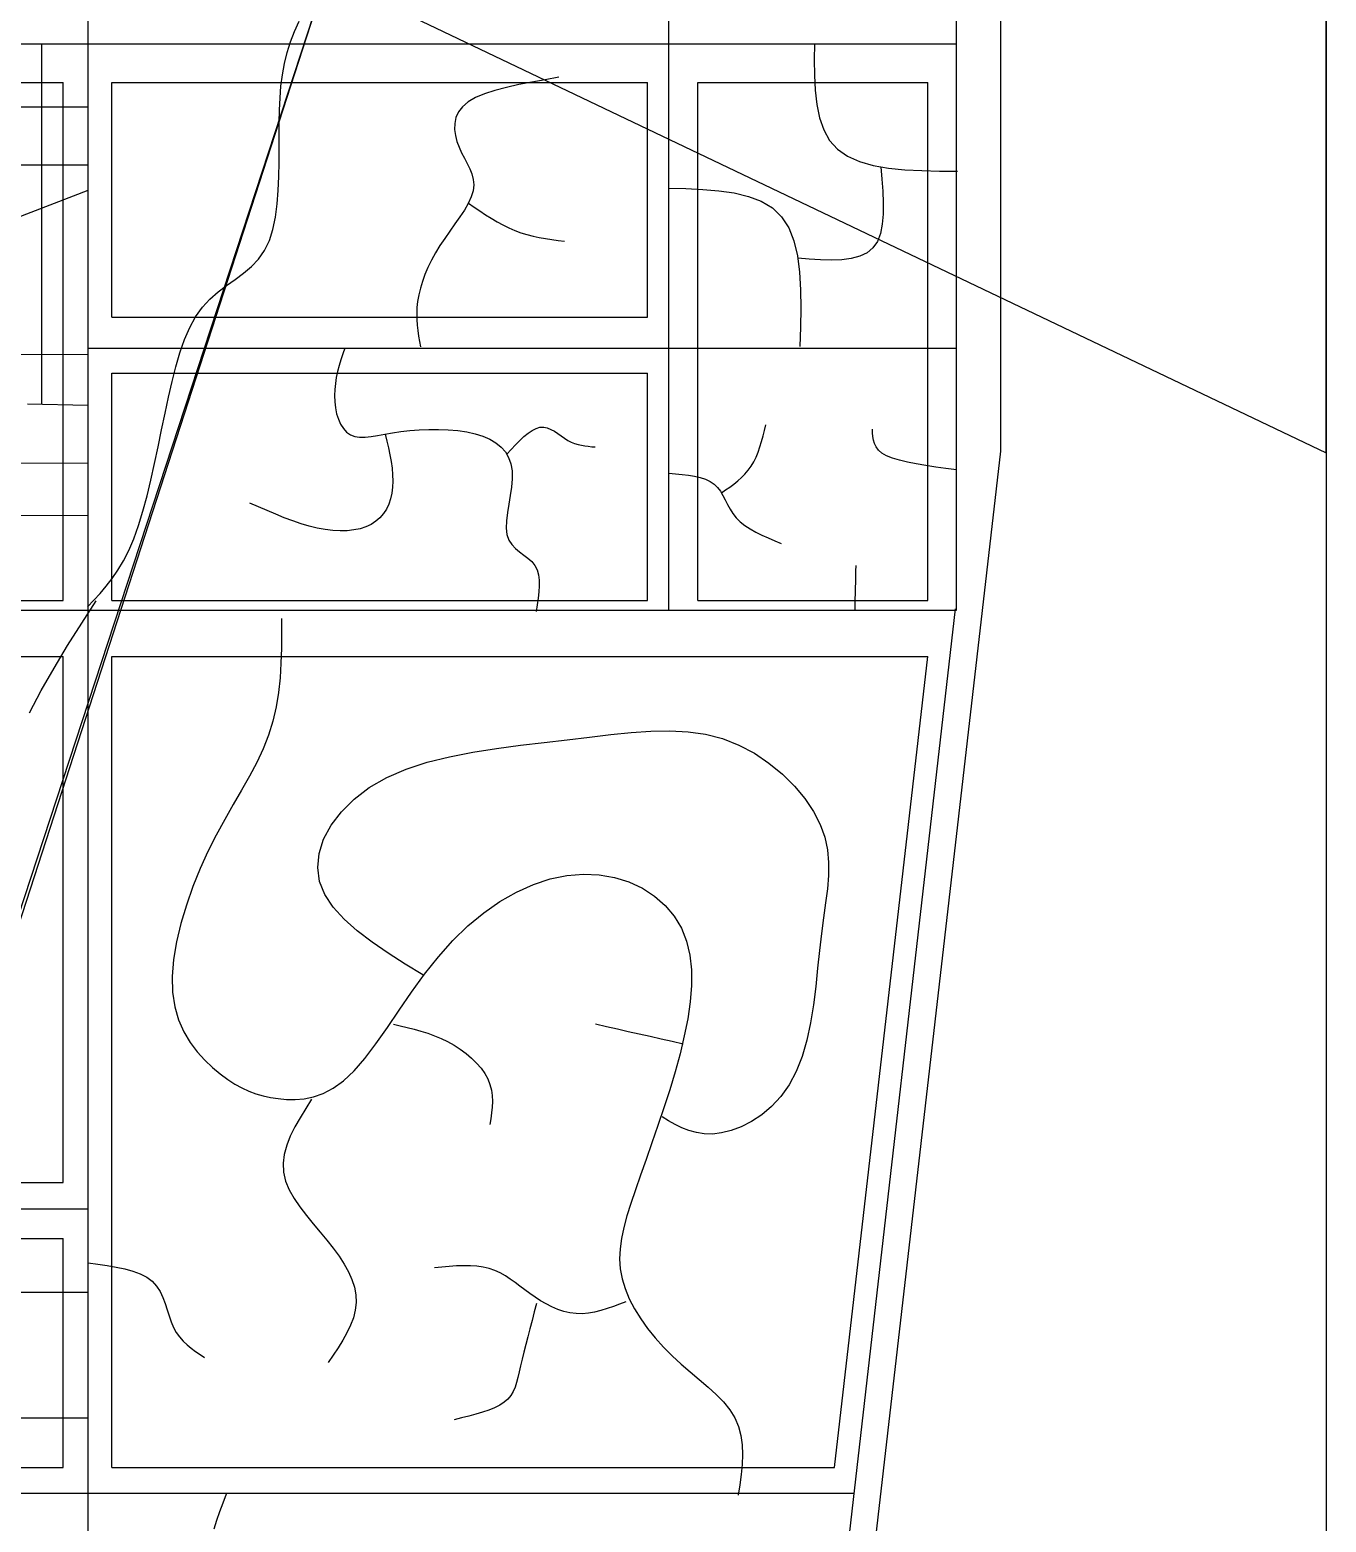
# Model space of a CAD drawing. Extents: x -15732 to 10897, y -24868 to 16165.
# Drawn here: x 7978 to 10897, y -6113 to -2754 of the extents above; entities that cross this region are included whole.
import ezdxf

# ---------------------------------------------------------------- set-up
doc = ezdxf.new("R2010")
doc.units = 0
doc.header["$MEASUREMENT"] = 0
for name, color, linetype in [('COASTLINE', 7, 'CONTINUOUS'), ('REGIONAL_MAP', 7, 'CONTINUOUS'), ('STREETS-SPRAWL', 7, 'CONTINUOUS'), ('STREETS-SPRAWL-12M', 7, 'CONTINUOUS'), ('STREETS-SPRAWL-20M', 7, 'CONTINUOUS'), ('SUBURBS', 7, 'CONTINUOUS')]:
    doc.layers.add(name, color=color, linetype=linetype)

msp = doc.modelspace()

# ---------------------------------------------------------------- linework, layer by layer
at = {"layer": 'COASTLINE', "color": 7, "linetype": 'CONTINUOUS'}
msp.add_line((10897.1, 16165.5), (10897.1, -24373.8), dxfattribs=at)
at = {"layer": 'REGIONAL_MAP', "color": 8, "linetype": 'CONTINUOUS'}
msp.add_lwpolyline([(-15732, 16165.5), (10897.1, 16165.5), (10897.1, -24373.8), (-15732, -24373.8)], close=True, dxfattribs=at)
at = {"layer": 'STREETS-SPRAWL', "color": 7, "linetype": 'CONTINUOUS'}
for p, q in [((10164.5, -3701.6), (10164.5, 6173.2)), ((6235.3, -2871.9), (8053, -2871.9)), ((8053, -4038), (8053, -2871.9)), ((8163.1, -3400), (8163.1, -2871.9)), ((8163.1, -2871.9), (9368.6, -2871.9)), ((9368.6, -3400), (9368.6, -2871.9)), ((9482.3, -4038), (9482.3, -2871.9)), ((9482.3, -2871.9), (10000.2, -2871.9)), ((10000.2, -4038), (10000.2, -2871.9)), ((8163.1, -3400), (9368.6, -3400)), ((8163.1, -4038), (8163.1, -3526.4)), ((8163.1, -3526.4), (9368.6, -3526.4)), ((9368.6, -4038), (9368.6, -3526.4)), ((9376.8, -10537.5), (10164.5, -3701.6)), ((6235.3, -4038), (8053, -4038)), ((8163.1, -4038), (9368.6, -4038)), ((9482.3, -4038), (10000.2, -4038)), ((5568.1, -4164.3), (8053, -4164.3)), ((8053, -5348), (8053, -4164.3)), ((8163.1, -5989.7), (8163.1, -4164.3)), ((8163.1, -4164.3), (10000.2, -4164.3)), ((9789.9, -5989.7), (10000.2, -4164.3)), ((5438, -5348), (8053, -5348)), ((6192.7, -5474.3), (8053, -5474.3)), ((8053, -5989.7), (8053, -5474.3)), ((6192.7, -5989.7), (8053, -5989.7)), ((8163.1, -5989.7), (9789.9, -5989.7))]:
    msp.add_line(p, q, dxfattribs=at)
at = {"layer": 'STREETS-SPRAWL-12M', "color": 253, "linetype": 'CONTINUOUS'}
for p, q in [((8573.9, -2757.1), (8584.3, -2734.1)), ((8004.1, -2785.3), (8004.1, -3596.1)), ((8557.3, -2804.8), (8564.9, -2780.7)), ((8564.9, -2780.7), (8573.9, -2757.1)), ((9744.8, -2785.3), (9744.6, -2820.7)), ((8551.4, -2829.4), (8557.3, -2804.8)), ((9744.6, -2820.7), (9745, -2855.5)), ((8543.7, -2880.4), (8546.9, -2854.6)), ((8546.9, -2854.6), (8551.4, -2829.4)), ((8541.6, -2906.9), (8543.7, -2880.4)), ((9051.2, -2883.1), (9025.4, -2889.9)), ((9079, -2876.9), (9051.2, -2883.1)), ((9108.4, -2871.1), (9079, -2876.9)), ((9138.7, -2865.7), (9108.4, -2871.1)), ((9169.6, -2860.4), (9138.7, -2865.7)), ((9745, -2855.5), (9746.6, -2889.3)), ((8540.3, -2934.2), (8541.6, -2906.9)), ((8965.3, -2915.7), (8952.6, -2926.5)), ((8981.9, -2906.1), (8965.3, -2915.7)), ((9002.1, -2897.5), (8981.9, -2906.1)), ((9025.4, -2889.9), (9002.1, -2897.5)), ((9746.6, -2889.3), (9750.2, -2921.4)), ((9750.2, -2921.4), (9756.4, -2951.3)), ((7334.6, -2927), (8109.9, -2927.2)), ((8539.6, -2962.3), (8540.3, -2934.2)), ((8937.7, -2950.9), (8934.9, -2964)), ((8943.5, -2938.3), (8937.7, -2950.9)), ((8952.6, -2926.5), (8943.5, -2938.3)), ((9756.4, -2951.3), (9765.8, -2978.4)), ((8539.4, -2991.3), (8539.6, -2962.3)), ((8934.9, -2964), (8934.5, -2977.5)), ((8934.5, -2977.5), (8936.3, -2991.1)), ((9765.8, -2978.4), (9779, -3002.3)), ((8539.3, -3052.1), (8539.4, -3021.2)), ((8539.4, -3021.2), (8539.4, -2991.3)), ((8936.3, -2991.1), (8939.8, -3004.5)), ((8939.8, -3004.5), (8944.7, -3017.6)), ((8944.7, -3017.6), (8950.5, -3030.2)), ((9779, -3002.3), (9796.7, -3022.3)), ((9796.7, -3022.3), (9819.3, -3038.1)), ((8538.9, -3083.5), (8539.3, -3052.1)), ((8950.5, -3030.2), (8956.8, -3042.4)), ((8956.8, -3042.4), (8963, -3054.3)), ((8963, -3054.3), (8968.8, -3066.1)), ((9819.3, -3038.1), (9846.4, -3050.1)), ((9846.4, -3050.1), (9877.3, -3058.8)), ((7335.2, -3057.6), (8109.9, -3057.6)), ((8537.6, -3114.8), (8538.9, -3083.5)), ((8968.8, -3066.1), (8973.5, -3078)), ((8973.5, -3078), (8976.6, -3090.2)), ((8976.6, -3090.2), (8977.8, -3102.7)), ((9877.3, -3058.8), (9911.5, -3064.7)), ((9894, -3062), (9896.5, -3089.7)), ((9896.5, -3089.7), (9898.6, -3116.9)), ((9911.5, -3064.7), (9948.2, -3068.4)), ((9948.2, -3068.4), (9986.8, -3070.5)), ((9986.8, -3070.5), (10026.7, -3071.5)), ((10026.7, -3071.5), (10067.3, -3072)), ((6785.1, -3623.7), (8109.9, -3114.1)), ((8535.3, -3145.5), (8537.6, -3114.8)), ((8976.4, -3115.9), (8972.2, -3129.7)), ((8977.8, -3102.7), (8976.4, -3115.9)), ((9417.3, -3109.9), (9455.5, -3110.9)), ((9455.5, -3110.9), (9493.2, -3112.6)), ((9493.2, -3112.6), (9529.5, -3115.7)), ((9529.5, -3115.7), (9564.1, -3120.7)), ((9564.1, -3120.7), (9596.1, -3128.4)), ((9898.6, -3116.9), (9899.7, -3143.2)), ((8531.4, -3174.9), (8535.3, -3145.5)), ((8965.5, -3144.1), (8956.8, -3159.1)), ((8972.2, -3129.7), (8965.5, -3144.1)), ((8965.8, -3143.5), (8978.6, -3152.4)), ((8978.6, -3152.4), (8991.4, -3161.1)), ((9596.1, -3128.4), (9625, -3139.5)), ((9625, -3139.5), (9650.2, -3154.5)), ((9650.2, -3154.5), (9671, -3174.2)), ((9899.7, -3143.2), (9899.5, -3168.1)), ((8525.6, -3202.6), (8531.4, -3174.9)), ((8935.5, -3190.5), (8923.9, -3206.6)), ((8946.6, -3174.6), (8935.5, -3190.5)), ((8956.8, -3159.1), (8946.6, -3174.6)), ((8991.4, -3161.1), (9004.3, -3169.6)), ((9004.3, -3169.6), (9017.2, -3177.8)), ((9017.2, -3177.8), (9030.2, -3185.6)), ((9030.2, -3185.6), (9043.3, -3192.8)), ((9671, -3174.2), (9687, -3199.1)), ((9899.5, -3168.1), (9897.6, -3191.1)), ((8517.6, -3228), (8525.6, -3202.6)), ((8912.3, -3222.9), (8901.3, -3239.3)), ((8923.9, -3206.6), (8912.3, -3222.9)), ((9043.3, -3192.8), (9056.6, -3199.4)), ((9056.6, -3199.4), (9070, -3205.1)), ((9070, -3205.1), (9083.6, -3210.1)), ((9083.6, -3210.1), (9097.4, -3214.3)), ((9097.4, -3214.3), (9111.2, -3217.8)), ((9111.2, -3217.8), (9125.3, -3220.8)), ((9125.3, -3220.8), (9139.4, -3223.3)), ((9139.4, -3223.3), (9153.5, -3225.5)), ((9687, -3199.1), (9698.6, -3228.6)), ((9893.4, -3211.8), (9886.6, -3229.7)), ((9897.6, -3191.1), (9893.4, -3211.8)), ((8493.2, -3269.8), (8506.9, -3250.5)), ((8506.9, -3250.5), (8517.6, -3228)), ((8891.3, -3255.6), (8882.4, -3272)), ((8901.3, -3239.3), (8891.3, -3255.6)), ((9153.5, -3225.5), (9167.7, -3227.5)), ((9167.7, -3227.5), (9182, -3229.3)), ((9698.6, -3228.6), (9706.6, -3262.2)), ((9863.3, -3255.5), (9846.8, -3263.3)), ((9876.6, -3244.4), (9863.3, -3255.5)), ((9886.6, -3229.7), (9876.6, -3244.4)), ((8459.5, -3301.3), (8477.2, -3286.4)), ((8477.2, -3286.4), (8493.2, -3269.8)), ((8874.6, -3288.2), (8867.8, -3304.1)), ((8882.4, -3272), (8874.6, -3288.2)), ((9706.6, -3262.2), (9711.4, -3299)), ((9733.3, -3269.7), (9707.5, -3267.7)), ((9758.7, -3271.2), (9733.3, -3269.7)), ((9783.1, -3271.8), (9758.7, -3271.2)), ((9806.3, -3271), (9783.1, -3271.8)), ((9827.6, -3268.3), (9806.3, -3271)), ((9846.8, -3263.3), (9827.6, -3268.3)), ((8421.2, -3329), (8440.6, -3315.2)), ((8440.6, -3315.2), (8459.5, -3301.3)), ((8862.2, -3319.9), (8857.5, -3335.2)), ((8867.8, -3304.1), (8862.2, -3319.9)), ((9711.4, -3299), (9713.7, -3338.6)), ((8383.5, -3359.5), (8402, -3343.5)), ((8402, -3343.5), (8421.2, -3329)), ((8853.9, -3350.2), (8851.4, -3364.7)), ((8857.5, -3335.2), (8853.9, -3350.2)), ((9713.7, -3338.6), (9714.1, -3380.1)), ((8351.5, -3399.4), (8366.6, -3378)), ((8366.6, -3378), (8383.5, -3359.5)), ((8849.9, -3378.7), (8849.3, -3392.2)), ((8849.3, -3392.2), (8849.5, -3405.3)), ((8851.4, -3364.7), (8849.9, -3378.7)), ((9714.1, -3380.1), (9713.3, -3423)), ((8326.7, -3450.8), (8338.3, -3423.8)), ((8338.3, -3423.8), (8351.5, -3399.4)), ((8849.5, -3405.3), (8850.3, -3418.1)), ((8850.3, -3418.1), (8851.7, -3430.5)), ((9713.3, -3423), (9711.9, -3466.6)), ((8316.3, -3480.3), (8326.7, -3450.8)), ((8851.7, -3430.5), (8853.4, -3442.8)), ((8853.4, -3442.8), (8855.4, -3455)), ((8855.4, -3455), (8857.6, -3467.1)), ((7484.2, -3484), (8109.9, -3483.9)), ((8307, -3511.9), (8316.3, -3480.3)), ((8682.9, -3482.9), (8678.7, -3496.1)), ((8687.2, -3469.8), (8682.9, -3482.9)), ((8298.5, -3545.3), (8307, -3511.9)), ((8671.3, -3522.5), (8668.3, -3535.9)), ((8674.8, -3509.3), (8671.3, -3522.5)), ((8678.7, -3496.1), (8674.8, -3509.3)), ((8290.5, -3580.3), (8298.5, -3545.3)), ((8666.1, -3549.3), (8664.6, -3562.9)), ((8668.3, -3535.9), (8666.1, -3549.3)), ((8282.7, -3616.6), (8290.5, -3580.3)), ((8664.6, -3562.9), (8664.1, -3576.7)), ((8664.1, -3576.7), (8664.6, -3590.5)), ((8664.6, -3590.5), (8666.3, -3604.3)), ((7972.6, -3595.5), (8109.1, -3598.5)), ((8275, -3654), (8282.7, -3616.6)), ((8666.3, -3604.3), (8669, -3617.5)), ((8669, -3617.5), (8672.9, -3629.9)), ((8267.2, -3691.8), (8275, -3654)), ((8672.9, -3629.9), (8677.9, -3641.3)), ((8677.9, -3641.3), (8684.1, -3651.1)), ((8684.1, -3651.1), (8691.4, -3659.2)), ((8691.4, -3659.2), (8700, -3665.2)), ((8777.2, -3663.6), (8794.7, -3660.6)), ((8794.7, -3660.6), (8813.5, -3657.7)), ((8813.5, -3657.7), (8833.6, -3655.4)), ((8833.6, -3655.4), (8854.7, -3653.7)), ((8854.7, -3653.7), (8876.5, -3652.8)), ((8876.5, -3652.8), (8898.5, -3652.8)), ((8898.5, -3652.8), (8920.3, -3653.6)), ((8920.3, -3653.6), (8941.6, -3655.5)), ((8941.6, -3655.5), (8962, -3658.5)), ((8962, -3658.5), (8981, -3662.7)), ((9090.7, -3669), (9100, -3661.3)), ((9100, -3661.3), (9109.2, -3655.1)), ((9109.2, -3655.1), (9118.1, -3650.5)), ((9118.1, -3650.5), (9126.8, -3648.1)), ((9126.8, -3648.1), (9135.2, -3647.9)), ((9135.2, -3647.9), (9143.4, -3649.6)), ((9143.4, -3649.6), (9151.4, -3652.8)), ((9151.4, -3652.8), (9159.2, -3657.2)), ((9159.2, -3657.2), (9166.9, -3662.2)), ((9629.3, -3667.7), (9632.5, -3655.1)), ((9632.5, -3655.1), (9635.7, -3642.4)), ((9875.9, -3660.7), (9875.8, -3652.3)), ((9876.3, -3668.9), (9875.9, -3660.7)), ((8259.2, -3729.6), (8267.2, -3691.8)), ((8700, -3665.2), (8709.7, -3668.8)), ((8709.7, -3668.8), (8720.7, -3670.4)), ((8720.7, -3670.4), (8732.9, -3670.3)), ((8732.9, -3670.3), (8746.4, -3668.9)), ((8746.4, -3668.9), (8761.1, -3666.5)), ((8761.1, -3666.5), (8777.2, -3663.6)), ((8778.3, -3663.4), (8782, -3679.1)), ((8782, -3679.1), (8785.5, -3694.7)), ((8785.5, -3694.7), (8788.8, -3710.2)), ((8981, -3662.7), (8998.4, -3668.1)), ((8998.4, -3668.1), (9014, -3674.9)), ((9014, -3674.9), (9027.7, -3683.1)), ((9027.7, -3683.1), (9039.4, -3692.6)), ((9039.4, -3692.6), (9048.9, -3703.7)), ((9061.9, -3698.1), (9071.6, -3687.7)), ((9071.6, -3687.7), (9081.2, -3677.9)), ((9081.2, -3677.9), (9090.7, -3669)), ((9166.9, -3662.2), (9174.5, -3667.6)), ((9174.5, -3667.6), (9182.1, -3672.8)), ((9182.1, -3672.8), (9189.7, -3677.6)), ((9189.7, -3677.6), (9197.3, -3681.5)), ((9197.3, -3681.5), (9204.9, -3684.5)), ((9204.9, -3684.5), (9212.6, -3686.9)), ((9212.6, -3686.9), (9220.2, -3688.7)), ((9220.2, -3688.7), (9228, -3690)), ((9228, -3690), (9235.7, -3691)), ((9235.7, -3691), (9243.4, -3691.8)), ((9243.4, -3691.8), (9251.2, -3692.4)), ((9618.1, -3703.8), (9622.2, -3692.1)), ((9622.2, -3692.1), (9625.9, -3680.1)), ((9625.9, -3680.1), (9629.3, -3667.7)), ((9877.5, -3677), (9876.3, -3668.9)), ((9879.8, -3684.9), (9877.5, -3677)), ((9883.5, -3692.4), (9879.8, -3684.9)), ((9889.1, -3699.5), (9883.5, -3692.4)), ((7477.8, -3728), (8109.9, -3728.7)), ((8788.8, -3710.2), (8791.5, -3725.5)), ((8791.5, -3725.5), (8793.7, -3740.5)), ((9048.9, -3703.7), (9056.3, -3716.4)), ((9052.2, -3708.7), (9061.9, -3698.1)), ((9056.3, -3716.4), (9061.3, -3730.6)), ((9602.4, -3735.6), (9608.3, -3725.7)), ((9608.3, -3725.7), (9613.5, -3715.1)), ((9613.5, -3715.1), (9618.1, -3703.8)), ((9896.9, -3706.1), (9889.1, -3699.5)), ((9907.3, -3712.2), (9896.9, -3706.1)), ((9920.5, -3717.6), (9907.3, -3712.2)), ((9936.3, -3722.4), (9920.5, -3717.6)), ((9954.3, -3726.8), (9936.3, -3722.4)), ((9974.1, -3730.7), (9954.3, -3726.8)), ((8250.9, -3766.8), (8259.2, -3729.6)), ((8793.7, -3740.5), (8795.1, -3755.2)), ((8795.1, -3755.2), (8795.7, -3769.5)), ((9061.3, -3730.6), (9064, -3746.5)), ((9064, -3746.5), (9064.2, -3763.9)), ((9417.3, -3751.4), (9432.2, -3752.6)), ((9432.2, -3752.6), (9446.8, -3754.1)), ((9446.8, -3754.1), (9461.1, -3755.9)), ((9461.1, -3755.9), (9474.8, -3758.2)), ((9474.8, -3758.2), (9487.6, -3761.2)), ((9487.6, -3761.2), (9499.4, -3765.1)), ((9572.1, -3768.8), (9580.5, -3761.3)), ((9580.5, -3761.3), (9588.5, -3753.4)), ((9588.5, -3753.4), (9595.8, -3744.8)), ((9595.8, -3744.8), (9602.4, -3735.6)), ((9995.4, -3734.3), (9974.1, -3730.7)), ((10017.9, -3737.6), (9995.4, -3734.3)), ((10041, -3740.8), (10017.9, -3737.6)), ((10064.5, -3743.9), (10041, -3740.8)), ((8242.1, -3802.8), (8250.9, -3766.8)), ((8795.1, -3783.3), (8793.4, -3796.6)), ((8795.7, -3769.5), (8795.1, -3783.3)), ((9062.6, -3782.6), (9059.9, -3801.9)), ((9064.2, -3763.9), (9062.6, -3782.6)), ((9499.4, -3765.1), (9510, -3770)), ((9510, -3770), (9519.2, -3776.1)), ((9519.2, -3776.1), (9526.8, -3783.6)), ((9526.8, -3783.6), (9533.2, -3792.2)), ((9533.2, -3792.2), (9538.8, -3801.6)), ((9535.4, -3795.7), (9544.9, -3789.2)), ((9544.9, -3789.2), (9554.2, -3782.6)), ((9554.2, -3782.6), (9563.3, -3775.8)), ((9563.3, -3775.8), (9572.1, -3768.8)), ((8232.9, -3837.3), (8242.1, -3802.8)), ((8493.1, -3827.4), (8473.6, -3818.7)), ((8512.6, -3835.8), (8493.1, -3827.4)), ((8786.4, -3821.2), (8781, -3832.3)), ((8790.5, -3809.3), (8786.4, -3821.2)), ((8793.4, -3796.6), (8790.5, -3809.3)), ((9056.7, -3821.3), (9053.6, -3840.3)), ((9059.9, -3801.9), (9056.7, -3821.3)), ((9538.8, -3801.6), (9544, -3811.6)), ((9544, -3811.6), (9549.2, -3821.9)), ((9549.2, -3821.9), (9554.8, -3832.3)), ((7032.2, -3842.3), (8109.9, -3846.8)), ((8223.1, -3869.5), (8232.9, -3837.3)), ((8531.9, -3844), (8512.6, -3835.8)), ((8551.1, -3851.8), (8531.9, -3844)), ((8570.1, -3858.9), (8551.1, -3851.8)), ((8588.9, -3865.3), (8570.1, -3858.9)), ((8757.3, -3859.8), (8746.8, -3866.6)), ((8766.5, -3851.7), (8757.3, -3859.8)), ((8774.4, -3842.5), (8766.5, -3851.7)), ((8781, -3832.3), (8774.4, -3842.5)), ((9051.4, -3858.4), (9050.8, -3875)), ((9053.6, -3840.3), (9051.4, -3858.4)), ((9554.8, -3832.3), (9561.2, -3842.4)), ((9561.2, -3842.4), (9568.8, -3852.1)), ((9568.8, -3852.1), (9577.9, -3861)), ((9577.9, -3861), (9588.5, -3869.2)), ((8212.6, -3898.9), (8223.1, -3869.5)), ((8607.4, -3870.8), (8588.9, -3865.3)), ((8625.5, -3875.2), (8607.4, -3870.8)), ((8643.2, -3878.5), (8625.5, -3875.2)), ((8660.5, -3880.6), (8643.2, -3878.5)), ((8677.1, -3881.4), (8660.5, -3880.6)), ((8693, -3881), (8677.1, -3881.4)), ((8708, -3879.3), (8693, -3881)), ((8722.1, -3876.4), (8708, -3879.3)), ((8735.1, -3872.1), (8722.1, -3876.4)), ((8746.8, -3866.6), (8735.1, -3872.1)), ((9050.8, -3875), (9052.4, -3889.7)), ((9052.4, -3889.7), (9056.7, -3901.9)), ((9588.5, -3869.2), (9600.3, -3876.9)), ((9600.3, -3876.9), (9613.1, -3884.1)), ((9613.1, -3884.1), (9626.7, -3890.8)), ((9626.7, -3890.8), (9640.9, -3897.3)), ((8189.3, -3948.7), (8201.3, -3925.3)), ((8201.3, -3925.3), (8212.6, -3898.9)), ((9056.7, -3901.9), (9063.3, -3912.2)), ((9063.3, -3912.2), (9071.5, -3921)), ((9071.5, -3921), (9080.7, -3928.7)), ((9080.7, -3928.7), (9090.3, -3935.8)), ((9640.9, -3897.3), (9655.5, -3903.6)), ((9655.5, -3903.6), (9670.3, -3909.8)), ((8176.7, -3969.7), (8189.3, -3948.7)), ((9090.3, -3935.8), (9099.7, -3942.9)), ((9099.7, -3942.9), (9108.2, -3950.5)), ((9108.2, -3950.5), (9115.2, -3959)), ((9115.2, -3959), (9120.2, -3968.8)), ((9838.4, -3972), (9838.7, -3959.4)), ((8150.1, -4005.9), (8163.6, -3988.6)), ((8163.6, -3988.6), (8176.7, -3969.7)), ((9120.2, -3968.8), (9123.3, -3979.9)), ((9123.3, -3979.9), (9124.9, -3992)), ((9124.9, -3992), (9125.1, -4005.1)), ((9837.5, -4009.7), (9837.8, -3997.1)), ((9837.8, -3997.1), (9838.1, -3984.5)), ((9838.1, -3984.5), (9838.4, -3972)), ((8122.3, -4037.2), (8136.3, -4022)), ((8136.3, -4022), (8150.1, -4005.9)), ((9124.3, -4018.8), (9122.6, -4033.1)), ((9125.1, -4005.1), (9124.3, -4018.8)), ((9836.8, -4034.9), (9837.2, -4022.3)), ((9837.2, -4022.3), (9837.5, -4009.7)), ((8095, -4089.1), (8127.4, -4038.5)), ((8108.2, -4052.1), (8122.3, -4037.2)), ((9120.5, -4047.7), (9118, -4062.6)), ((9122.6, -4033.1), (9120.5, -4047.7)), ((9836.2, -4060.1), (9836.5, -4047.5)), ((9836.5, -4047.5), (9836.8, -4034.9)), ((8063.2, -4139.6), (8095, -4089.1)), ((8545.2, -4078.6), (8545.1, -4112.1)), ((8545.1, -4112.1), (8544.7, -4145.6)), ((8032.6, -4190), (8063.2, -4139.6)), ((8544.7, -4145.6), (8543.6, -4179)), ((8003.8, -4240.4), (8032.6, -4190)), ((8543.6, -4179), (8541.5, -4212.1)), ((8541.5, -4212.1), (8538, -4245)), ((7977.4, -4290.8), (8003.8, -4240.4)), ((8538, -4245), (8532.8, -4277.4)), ((8532.8, -4277.4), (8525.5, -4309.5)), ((8525.5, -4309.5), (8515.9, -4341)), ((9332.4, -4335.1), (9376.7, -4332.1)), ((9376.7, -4332.1), (9419.3, -4331.3)), ((9419.3, -4331.3), (9460.2, -4333.4)), ((8515.9, -4341), (8503.6, -4372.1)), ((9028.8, -4371.1), (9082.7, -4364)), ((9082.7, -4364), (9136.1, -4357.7)), ((9136.1, -4357.7), (9188.2, -4351.6)), ((9188.2, -4351.6), (9238.2, -4345.5)), ((9238.2, -4345.5), (9286.3, -4339.8)), ((9286.3, -4339.8), (9332.4, -4335.1)), ((9460.2, -4333.4), (9499.7, -4339.1)), ((9499.7, -4339.1), (9537.8, -4348.9)), ((9537.8, -4348.9), (9574.6, -4363.4)), ((9574.6, -4363.4), (9609.6, -4381.9)), ((8503.6, -4372.1), (8489, -4402.9)), ((8872.8, -4402.3), (8923.1, -4389.7)), ((8923.1, -4389.7), (8975.3, -4379.5)), ((8975.3, -4379.5), (9028.8, -4371.1)), ((9609.6, -4381.9), (9642.5, -4404)), ((8472.6, -4433.8), (8454.8, -4465.2)), ((8489, -4402.9), (8472.6, -4433.8)), ((8781.8, -4436.7), (8825.4, -4417.8)), ((8825.4, -4417.8), (8872.8, -4402.3)), ((9642.5, -4404), (9672.7, -4428.8)), ((9672.7, -4428.8), (9699.8, -4455.6)), ((8454.8, -4465.2), (8436.1, -4497.5)), ((8708.4, -4485.1), (8742.6, -4459.3)), ((8742.6, -4459.3), (8781.8, -4436.7)), ((9699.8, -4455.6), (9723.3, -4483.9)), ((8436.1, -4497.5), (8417, -4530.9)), ((8679.6, -4513.6), (8708.4, -4485.1)), ((9723.3, -4483.9), (9742.9, -4512.9)), ((8417, -4530.9), (8397.9, -4565.9)), ((8656.5, -4543.9), (8679.6, -4513.6)), ((9742.9, -4512.9), (9757.9, -4542)), ((8397.9, -4565.9), (8379.2, -4602.7)), ((8639.7, -4575.4), (8656.5, -4543.9)), ((9757.9, -4542), (9768.2, -4570.6)), ((8629.5, -4607.4), (8639.7, -4575.4)), ((9768.2, -4570.6), (9774.3, -4599)), ((9774.3, -4599), (9776.8, -4627.6)), ((8379.2, -4602.7), (8361.5, -4641.6)), ((8626.3, -4639.2), (8629.5, -4607.4)), ((9776.8, -4627.6), (9776.5, -4656.8)), ((8361.5, -4641.6), (8345.2, -4682.1)), ((8630.6, -4670.3), (8626.3, -4639.2)), ((9112.1, -4677.4), (9150, -4664.9)), ((9150, -4664.9), (9187.6, -4656.9)), ((9187.6, -4656.9), (9224.5, -4653.7)), ((9224.5, -4653.7), (9260.4, -4655.2)), ((9260.4, -4655.2), (9294.8, -4661.2)), ((9294.8, -4661.2), (9327.3, -4671.5)), ((9776.5, -4656.8), (9774, -4687)), ((8345.2, -4682.1), (8330.7, -4723.5)), ((8642.4, -4699.9), (8630.6, -4670.3)), ((8661.1, -4728.2), (8642.4, -4699.9)), ((9036.8, -4715.6), (9074.3, -4694.4)), ((9074.3, -4694.4), (9112.1, -4677.4)), ((9327.3, -4671.5), (9357.5, -4685.7)), ((9357.5, -4685.7), (9384.8, -4703.5)), ((9774, -4687), (9770.1, -4718.6)), ((8330.7, -4723.5), (8318.3, -4765.1)), ((8685.8, -4755.4), (8661.1, -4728.2)), ((9000.1, -4740.9), (9036.8, -4715.6)), ((9384.8, -4703.5), (9408.8, -4724.7)), ((9408.8, -4724.7), (9429.1, -4748.8)), ((9770.1, -4718.6), (9765.4, -4752)), ((8318.3, -4765.1), (8308.7, -4806.2)), ((8715.3, -4781.6), (8685.8, -4755.4)), ((8964.5, -4770.3), (9000.1, -4740.9)), ((9429.1, -4748.8), (9445.3, -4775.6)), ((9765.4, -4752), (9760.6, -4787.7)), ((8748.7, -4807.1), (8715.3, -4781.6)), ((8898, -4840.1), (8930.4, -4803.4)), ((8930.4, -4803.4), (8964.5, -4770.3)), ((9445.3, -4775.6), (9456.9, -4804.9)), ((9760.6, -4787.7), (9756.3, -4825.9)), ((8308.7, -4806.2), (8302, -4846.2)), ((8785.1, -4832), (8748.7, -4807.1)), ((8823.5, -4856.5), (8785.1, -4832)), ((9456.9, -4804.9), (9464.3, -4836.3)), ((9464.3, -4836.3), (9467.9, -4869.6)), ((9756.3, -4825.9), (9752.1, -4865.9)), ((8302, -4846.2), (8298.9, -4884.3)), ((8862.8, -4880.9), (8823.5, -4856.5)), ((8867.2, -4879.2), (8898, -4840.1)), ((9467.9, -4869.6), (9468, -4904.7)), ((9752.1, -4865.9), (9747.7, -4906.9)), ((8298.9, -4884.3), (8299.7, -4920)), ((8837.9, -4919.6), (8867.2, -4879.2)), ((8299.7, -4920), (8304.7, -4952.6)), ((8810, -4959.9), (8837.9, -4919.6)), ((9468, -4904.7), (9465.1, -4941.4)), ((9747.7, -4906.9), (9742.4, -4948.1)), ((8304.7, -4952.6), (8313.3, -4982.1)), ((8783.2, -4999.1), (8810, -4959.9)), ((9465.1, -4941.4), (9459.6, -4979.3)), ((9742.4, -4948.1), (9735.9, -4988.6)), ((8313.3, -4982.1), (8325, -5008.8)), ((8757.4, -5035.7), (8783.2, -4999.1)), ((8796.7, -4992), (8812.3, -4995.6)), ((8812.3, -4995.6), (8827.9, -4999.3)), ((8827.9, -4999.3), (8843.4, -5003.2)), ((8843.4, -5003.2), (8858.8, -5007.5)), ((9276.5, -4997.6), (9251.8, -4992)), ((9301.1, -5003.1), (9276.5, -4997.6)), ((9325.8, -5008.7), (9301.1, -5003.1)), ((9459.6, -4979.3), (9451.8, -5018.3)), ((9735.9, -4988.6), (9727.6, -5027.7)), ((8325, -5008.8), (8339.2, -5032.7)), ((8339.2, -5032.7), (8355.1, -5054)), ((8732.4, -5068.7), (8757.4, -5035.7)), ((8858.8, -5007.5), (8874.1, -5012.3)), ((8874.1, -5012.3), (8889.2, -5017.7)), ((8889.2, -5017.7), (8904.1, -5023.9)), ((8904.1, -5023.9), (8918.9, -5031)), ((8918.9, -5031), (8933.3, -5039)), ((9350.5, -5014.2), (9325.8, -5008.7)), ((9375.2, -5019.7), (9350.5, -5014.2)), ((9399.8, -5025.3), (9375.2, -5019.7)), ((9424.5, -5030.8), (9399.8, -5025.3)), ((9449.2, -5036.4), (9424.5, -5030.8)), ((9451.8, -5018.3), (9442.2, -5058.2)), ((9727.6, -5027.7), (9717.1, -5064.5)), ((8355.1, -5054), (8372.1, -5072.8)), ((8708.1, -5096.8), (8732.4, -5068.7)), ((8933.3, -5039), (8947.3, -5048)), ((8947.3, -5048), (8960.6, -5057.7)), ((8960.6, -5057.7), (8973, -5068.2)), ((8973, -5068.2), (8984.3, -5079.2)), ((9442.2, -5058.2), (9431.1, -5098.6)), ((9717.1, -5064.5), (9703.9, -5098.3)), ((8372.1, -5072.8), (8389.6, -5089.3)), ((8389.6, -5089.3), (8407, -5103.7)), ((8407, -5103.7), (8423.7, -5116)), ((8684.3, -5119), (8708.1, -5096.8)), ((8984.3, -5079.2), (8994.3, -5090.7)), ((8994.3, -5090.7), (9002.8, -5102.7)), ((9002.8, -5102.7), (9009.5, -5114.9)), ((9431.1, -5098.6), (9418.9, -5139.4)), ((9703.9, -5098.3), (9687.7, -5128.2)), ((8423.7, -5116), (8439.9, -5126.5)), ((8439.9, -5126.5), (8455.7, -5135.3)), ((8455.7, -5135.3), (8471.4, -5142.5)), ((8638.6, -5147.7), (8661.1, -5135.7)), ((8661.1, -5135.7), (8684.3, -5119)), ((9009.5, -5114.9), (9014.3, -5127.3)), ((9014.3, -5127.3), (9017.5, -5139.9)), ((9687.7, -5128.2), (9669, -5154.3)), ((8471.4, -5142.5), (8487.2, -5148.3)), ((8487.2, -5148.3), (8503.3, -5153)), ((8503.3, -5153), (8520, -5156.6)), ((8520, -5156.6), (8537.5, -5159.3)), ((8537.5, -5159.3), (8555.9, -5161.1)), ((8555.9, -5161.1), (8575.3, -5161.6)), ((8575.3, -5161.6), (8595.6, -5159.9)), ((8595.6, -5159.9), (8616.7, -5155.5)), ((8612.6, -5160.6), (8599.3, -5181.4)), ((8616.7, -5155.5), (8638.6, -5147.7)), ((9017.5, -5139.9), (9019.2, -5152.6)), ((9019.6, -5165.5), (9019.1, -5178.4)), ((9019.2, -5152.6), (9019.6, -5165.5)), ((9418.9, -5139.4), (9406, -5179.9)), ((9669, -5154.3), (9648.3, -5176.7)), ((8586.6, -5202.2), (8574.9, -5223)), ((8599.3, -5181.4), (8586.6, -5202.2)), ((9016.2, -5204.5), (9014.2, -5217.6)), ((9017.9, -5191.4), (9016.2, -5204.5)), ((9019.1, -5178.4), (9017.9, -5191.4)), ((9406, -5179.9), (9392.6, -5219.8)), ((9416.4, -5209.2), (9401.7, -5200.6)), ((9626.2, -5195.5), (9603.3, -5210.8)), ((9648.3, -5176.7), (9626.2, -5195.5)), ((8574.9, -5223), (8564.7, -5243.7)), ((9392.6, -5219.8), (9379.1, -5258.6)), ((9431.3, -5217.4), (9416.4, -5209.2)), ((9446.6, -5224.8), (9431.3, -5217.4)), ((9462.4, -5231), (9446.6, -5224.8)), ((9479.1, -5235.7), (9462.4, -5231)), ((9496.8, -5238.5), (9479.1, -5235.7)), ((9515.6, -5238.9), (9496.8, -5238.5)), ((9535.9, -5236.6), (9515.6, -5238.9)), ((9557.6, -5231.3), (9535.9, -5236.6)), ((9580.2, -5222.7), (9557.6, -5231.3)), ((9603.3, -5210.8), (9580.2, -5222.7)), ((8556.5, -5264.2), (8550.9, -5284.7)), ((8564.7, -5243.7), (8556.5, -5264.2)), ((9379.1, -5258.6), (9366, -5296)), ((8550.9, -5284.7), (8548.3, -5304.9)), ((8548.3, -5304.9), (8549.3, -5325)), ((9366, -5296), (9353.4, -5331.5)), ((8549.3, -5325), (8554.1, -5344.9)), ((9353.4, -5331.5), (9341.8, -5364.6)), ((8554.1, -5344.9), (8562.3, -5364.5)), ((8562.3, -5364.5), (8573.3, -5384)), ((9341.8, -5364.6), (9331.5, -5395.2)), ((8573.3, -5384), (8586.4, -5403.2)), ((8586.4, -5403.2), (8601, -5422.2)), ((9331.5, -5395.2), (9322.7, -5423.3)), ((8601, -5422.2), (8616.5, -5441)), ((8616.5, -5441), (8632.1, -5459.5)), ((9322.7, -5423.3), (9315.5, -5449.5)), ((8632.1, -5459.5), (8647.3, -5477.9)), ((9310.3, -5474.1), (9307.1, -5497.6)), ((9315.5, -5449.5), (9310.3, -5474.1)), ((8647.3, -5477.9), (8661.5, -5496)), ((8661.5, -5496), (8674.4, -5513.9)), ((9307.1, -5497.6), (9306.1, -5520.2)), ((8109.9, -5528.7), (8131.2, -5531.6)), ((8131.2, -5531.6), (8152.2, -5534.7)), ((8152.2, -5534.7), (8172.5, -5538.3)), ((8172.5, -5538.3), (8191.9, -5542.5)), ((8674.4, -5513.9), (8685.8, -5531.7)), ((8685.8, -5531.7), (8695.5, -5549.3)), ((8905.9, -5538.3), (8889.3, -5539.8)), ((8922.4, -5537), (8905.9, -5538.3)), ((8938.7, -5536), (8922.4, -5537)), ((8954.6, -5535.5), (8938.7, -5536)), ((8970.1, -5535.7), (8954.6, -5535.5)), ((8985, -5536.7), (8970.1, -5535.7)), ((8999.3, -5538.7), (8985, -5536.7)), ((9012.8, -5541.8), (8999.3, -5538.7)), ((9025.5, -5546.2), (9012.8, -5541.8)), ((9306.1, -5520.2), (9307.6, -5542.4)), ((9307.6, -5542.4), (9311.7, -5564.6)), ((8191.9, -5542.5), (8210.1, -5547.6)), ((8210.1, -5547.6), (8226.6, -5553.8)), ((8226.6, -5553.8), (8241.3, -5561.3)), ((8241.3, -5561.3), (8253.7, -5570.4)), ((8253.7, -5570.4), (8263.7, -5581.2)), ((8695.5, -5549.3), (8703.2, -5566.7)), ((8703.2, -5566.7), (8708.9, -5584)), ((9037.5, -5551.7), (9025.5, -5546.2)), ((9048.9, -5558.2), (9037.5, -5551.7)), ((9060, -5565.5), (9048.9, -5558.2)), ((9070.9, -5573.3), (9060, -5565.5)), ((9081.8, -5581.5), (9070.9, -5573.3)), ((9311.7, -5564.6), (9318.6, -5587)), ((8109.5, -5595.6), (7773.9, -5595.6)), ((8263.7, -5581.2), (8271.7, -5593.4)), ((8271.7, -5593.4), (8278, -5606.6)), ((8278, -5606.6), (8283.2, -5620.4)), ((8708.9, -5584), (8712.2, -5601.2)), ((8712.2, -5601.2), (8712.9, -5618.4)), ((9092.8, -5589.8), (9081.8, -5581.5)), ((9104.1, -5598.2), (9092.8, -5589.8)), ((9116, -5606.4), (9104.1, -5598.2)), ((9128.2, -5614.2), (9116, -5606.4)), ((9318.6, -5587), (9328, -5609.6)), ((9328, -5609.6), (9339.8, -5632.2)), ((8283.2, -5620.4), (8287.7, -5634.5)), ((8287.7, -5634.5), (8291.9, -5648.4)), ((8711, -5635.4), (8706.7, -5652.4)), ((8712.9, -5618.4), (8711, -5635.4)), ((9113.9, -5639.4), (9108.9, -5658.4)), ((9118.9, -5620.3), (9113.9, -5639.4)), ((9140.9, -5621.4), (9128.2, -5614.2)), ((9153.9, -5628), (9140.9, -5621.4)), ((9167.2, -5633.6), (9153.9, -5628)), ((9180.7, -5638.1), (9167.2, -5633.6)), ((9194.4, -5641.4), (9180.7, -5638.1)), ((9208.2, -5643.2), (9194.4, -5641.4)), ((9222.1, -5643.4), (9208.2, -5643.2)), ((9236, -5642.2), (9222.1, -5643.4)), ((9250, -5639.7), (9236, -5642.2)), ((9264, -5636.3), (9250, -5639.7)), ((9278, -5632), (9264, -5636.3)), ((9292.1, -5627.1), (9278, -5632)), ((9306.2, -5621.8), (9292.1, -5627.1)), ((9320.3, -5616.3), (9306.2, -5621.8)), ((9339.8, -5632.2), (9353.6, -5654.6)), ((8291.9, -5648.4), (8296.4, -5661.8)), ((8296.4, -5661.8), (8301.6, -5674.3)), ((8301.6, -5674.3), (8307.8, -5685.6)), ((8700.4, -5669.3), (8692.3, -5686.2)), ((8706.7, -5652.4), (8700.4, -5669.3)), ((9108.9, -5658.4), (9104, -5677.1)), ((9353.6, -5654.6), (9369.2, -5676.6)), ((9369.2, -5676.6), (9386.4, -5698)), ((8307.8, -5685.6), (8315.1, -5695.7)), ((8315.1, -5695.7), (8323.2, -5704.9)), ((8323.2, -5704.9), (8332.1, -5713.3)), ((8682.8, -5703), (8672.3, -5719.9)), ((8692.3, -5686.2), (8682.8, -5703)), ((9099.3, -5695.3), (9094.9, -5712.9)), ((9104, -5677.1), (9099.3, -5695.3)), ((9386.4, -5698), (9404.9, -5718.6)), ((8332.1, -5713.3), (8341.5, -5721.1)), ((8341.5, -5721.1), (8351.3, -5728.4)), ((8351.3, -5728.4), (8361.5, -5735.3)), ((8361.5, -5735.3), (8371.8, -5742.1)), ((8661.1, -5736.7), (8649.6, -5753.4)), ((8672.3, -5719.9), (8661.1, -5736.7)), ((9090.7, -5729.7), (9086.8, -5745.7)), ((9094.9, -5712.9), (9090.7, -5729.7)), ((9404.9, -5718.6), (9424.4, -5738.2)), ((9424.4, -5738.2), (9444.7, -5756.8)), ((9080.2, -5774.4), (9077.3, -5787)), ((9083.3, -5760.6), (9080.2, -5774.4)), ((9086.8, -5745.7), (9083.3, -5760.6)), ((9444.7, -5756.8), (9465.3, -5774.5)), ((9465.3, -5774.5), (9485.6, -5791.6)), ((9070.7, -5809.1), (9066.4, -5818.7)), ((9074.2, -5798.6), (9070.7, -5809.1)), ((9077.3, -5787), (9074.2, -5798.6)), ((9485.6, -5791.6), (9505.2, -5808.4)), ((9505.2, -5808.4), (9523.5, -5825.1)), ((9046.4, -5842.5), (9036.4, -5849)), ((9054.6, -5835.4), (9046.4, -5842.5)), ((9061.1, -5827.5), (9054.6, -5835.4)), ((9066.4, -5818.7), (9061.1, -5827.5)), ((9523.5, -5825.1), (9540, -5842.1)), ((9540, -5842.1), (9554.3, -5859.6)), ((7731.3, -5877.9), (8109.5, -5877.9)), ((8950.2, -5878.1), (8933.6, -5882.1)), ((8966.5, -5874), (8950.2, -5878.1)), ((8982.4, -5869.7), (8966.5, -5874)), ((8997.6, -5865.1), (8982.4, -5869.7)), ((9011.8, -5860.2), (8997.6, -5865.1)), ((9024.8, -5854.9), (9011.8, -5860.2)), ((9036.4, -5849), (9024.8, -5854.9)), ((9554.3, -5859.6), (9565.7, -5878)), ((9565.7, -5878), (9573.9, -5897.3)), ((9573.9, -5897.3), (9579.3, -5917.6)), ((9579.3, -5917.6), (9582.1, -5938.7)), ((9582.1, -5938.7), (9582.9, -5960.5)), ((9582.9, -5960.5), (9582, -5982.8)), ((9579.8, -6005.5), (9576.8, -6028.5)), ((9582, -5982.8), (9579.8, -6005.5)), ((9576.8, -6028.5), (9573.4, -6051.6)), ((8413, -6069.6), (8405.6, -6089.5)), ((8420.6, -6049.4), (8413, -6069.6)), ((8398.8, -6109.1), (8392.6, -6128.2)), ((8405.6, -6089.5), (8398.8, -6109.1))]:
    msp.add_line(p, q, dxfattribs=at)
at = {"layer": 'STREETS-SPRAWL-20M', "color": 252, "linetype": 'CONTINUOUS'}
for p, q in [((10064.5, -4060.1), (10064.5, 13811.5)), ((9417.3, -4060.1), (9417.3, 12856.5)), ((8109.9, -13788.8), (8109.9, 4325.8)), ((3901.3, -2785.3), (10064.5, -2785.3)), ((8109.9, -3469.8), (10064.5, -3469.8)), ((5498.9, -4060.1), (10064.5, -4060.1)), ((10061.6, -4056.6), (9315.2, -10572.2)), ((5352.6, -5407.4), (8109.9, -5407.4)), ((5283.2, -6047.2), (9833.6, -6047.2))]:
    msp.add_line(p, q, dxfattribs=at)
at = {"layer": 'SUBURBS', "color": 9, "linetype": 'CONTINUOUS'}
msp.add_lwpolyline([(-1128.4, 16165.5), (-7669.8, 16165.5), (-3292.9, 14460.7), (-3312.4, 11334.3), (2686.4, 8930.9), (7141.5, 10142.4), (8743.8, 9282.6), (8704.7, 7719.4), (5363.3, 6468.9), (6151.9, 4104.6), (6221.6, 2710.8), (7136.3, 1700.4), (7481.8, 455.2), (8128.5, -870.2), (8118.5, -1521.3), (8108.5, -2222.6), (8540.5, -2202.8), (8646.1, -2630.9), (10897.1, -3705.6), (10897.1, 6413.7), (9596, 12578), (4505.4, 12742.3)], close=True, dxfattribs=at)
at = {"layer": 'SUBURBS', "color": 61, "linetype": 'CONTINUOUS'}
msp.add_lwpolyline([(8646.1, -2630.9), (10897.1, -3705.6), (10897.1, -24373.8), (8203.6, -24373.8), (3490.9, -20275.7), (5621.3, -11867.2), (6195.5, -10219), (6182.4, -9724.5), (6316.7, -9737.6)], close=True, dxfattribs=at)
at = {"layer": 'SUBURBS', "color": 254, "linetype": 'CONTINUOUS'}
msp.add_lwpolyline([(5621.3, -11867.2), (6177.8, -10226.7), (6178.2, -9727.8), (6343.5, -9729.6), (8646.1, -2630.9)], dxfattribs=at)

doc.saveas('drawing.dxf')
